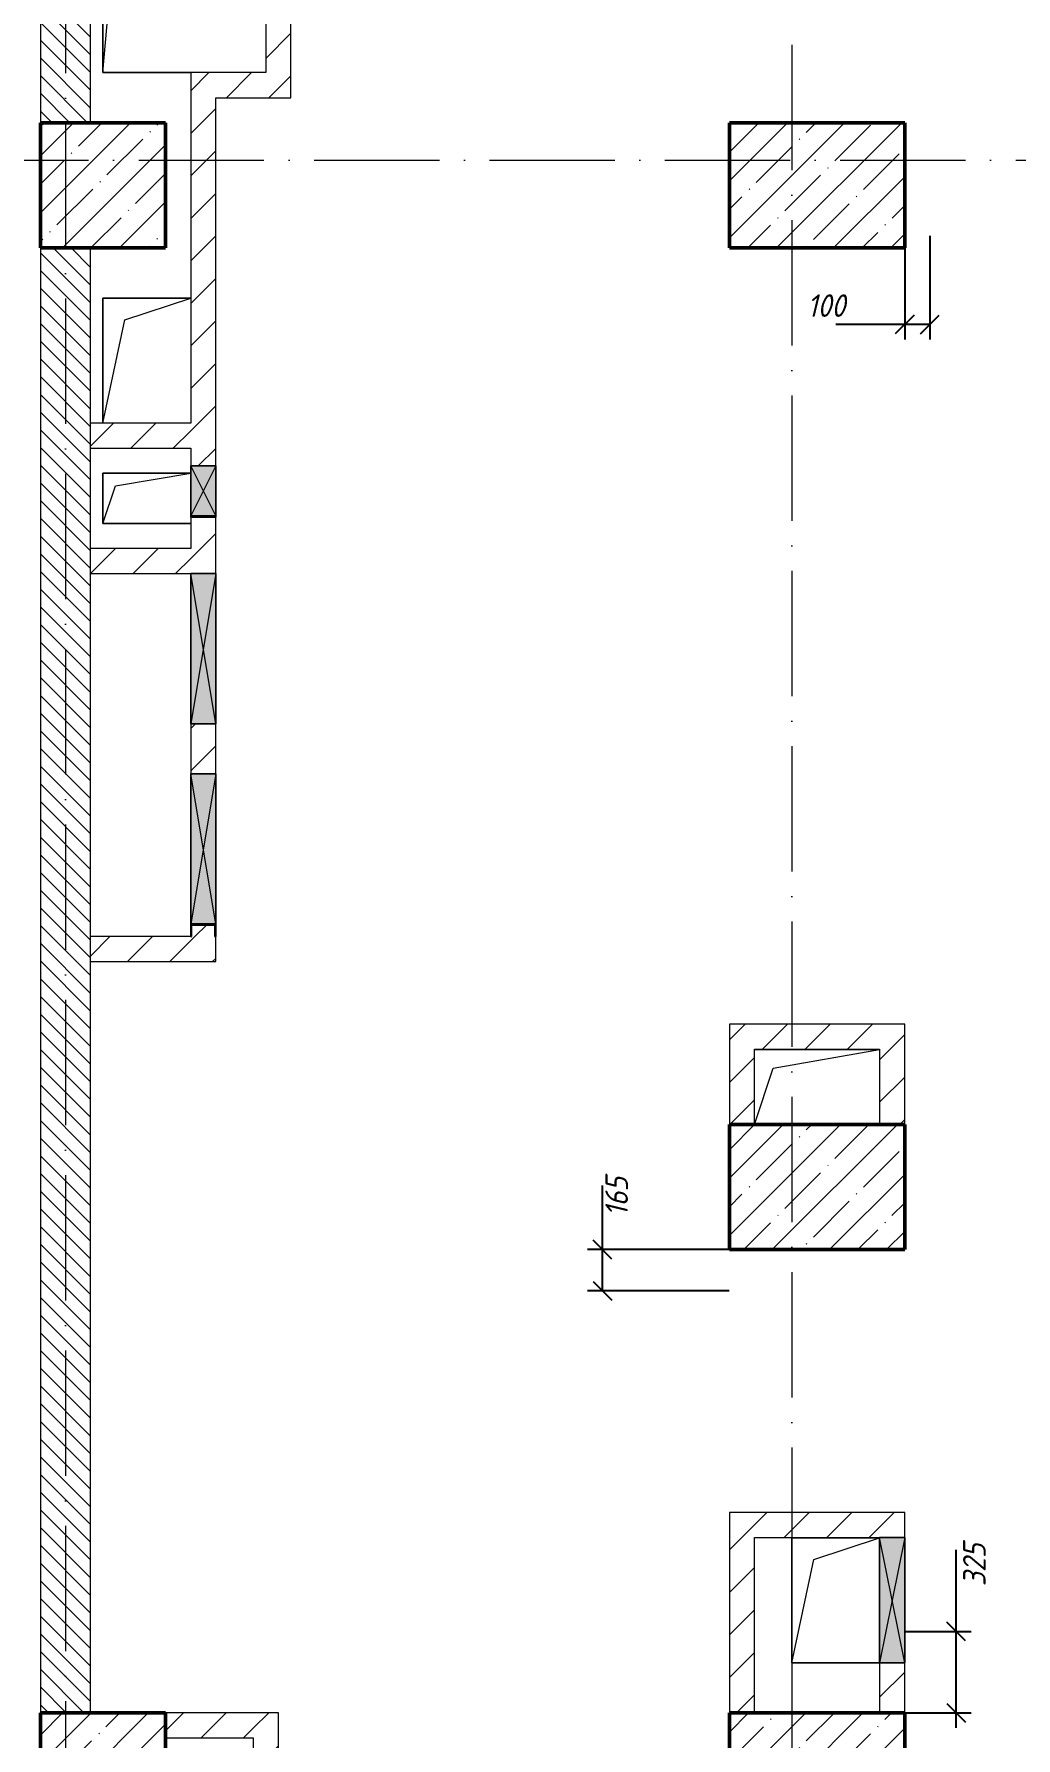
# Model space of a CAD drawing. Header units: millimetres. Extents: x -606178 to 312196, y -19338 to 632709.
# Drawn here: x -65990 to -62071, y 527525 to 534329 of the extents above; entities that cross this region are included whole.
import ezdxf

# ---------------------------------------------------------------- set-up
doc = ezdxf.new("R2010")
doc.units = ezdxf.units.MM
doc.linetypes.add('50_200_ШТРИХ_1Т_ш5_п1_п1_', pattern=[700, 500, -100, 0, -100])
for name, color, linetype, lineweight in [('A-____-____-DIMS', 7, 'Continuous', 9), ('A-DETL-GENF-OTLN', 7, 'Continuous', 9), ('A-FLOR-____-OTLN', 7, 'Continuous', 9), ('A-GENM-____-MCUT', 7, 'Continuous', 25), ('A-GENM-____-OTLN', 7, 'Continuous', 9), ('A-GENM-____-OTLN-1', 7, 'Continuous', 25), ('A-GLAZ-____-OTLN', 7, 'Continuous', 9), ('A-WALL-____-MCUT', 7, 'Continuous', 13), ('A-WALL-____-PATT-1', 7, 'Continuous', 9), ('A-WALL-FNSH-MCUT-1', 7, 'Continuous', 9), ('S-COLS-____-MCUT', 7, 'Continuous', 50), ('S-COLS-____-OTLN', 7, 'Continuous', 9), ('S-GRID-____-OTLN-1', 7, '50_200_ШТРИХ_1Т_ш5_п1_п1_', 9)]:
    doc.layers.add(name, color=color, linetype=linetype, lineweight=lineweight)
doc.styles.add('ISOCPEUR_I_7', font='isocpeui.ttf', dxfattribs={"width": 0.9, "height": 90})
doc.dimstyles.new('ISO-1_8_0_9К_СРЕДНИЙ_Кладочные_1', dxfattribs={"dimscale": 304.8, "dimtxt": 89.638306, "dimasz": 0.246063, "dimexe": 0.19685, "dimexo": 0, "dimgap": 0, "dimtad": 1, "dimdec": 3, "dimrnd": 0.001, "dimdsep": 46, "dimtxsty": 'ISOCPEUR_I_7', "dimblk1": 'OBLIQUE', "dimblk2": 'OBLIQUE', "dimsah": 1, "dimcen": 0.09, "dimdle": 0.19685, "dimazin": 0, "dimtfac": 1, "dimtdec": 4, "dimtix": 1, "dimtmove": 0, "dimatfit": 3, "dimfxl": 1, "dimtvp": 1, "dimtolj": 1, "dimtzin": 0, "dimarcsym": 2})
pattern_1 = [(135, (-140714.89, 451794.26), (-35.35534, -35.35534), [])]
pattern_2 = [(45, (-140714.89, 451794.26), (-84.85281, 84.85281), [])]

# ---------------------------------------------------------------- blocks, each defined once
blk = doc.blocks.new('BSC_Колонна _Прямоугольная - 500х500-V93-АР1_План отверстий 3 этажа в осях 1-64_Ю-ЯЯ')
at = {"layer": 'S-COLS-____-OTLN'}
h = blk.add_hatch(dxfattribs=at)
h.set_pattern_fill('FP_98', color=256, style=0, pattern_type=2)
h.set_pattern_definition([(45, (-75000, -75581.04), (-114.04925, 114.04925), []), (45, (-74885.95, -75581.04), (-114.04925, 114.04925), [201.613, -40.323, 3.353, -36.97])])
h.paths.add_polyline_path([(-250, -250), (250, -250), (250, 250), (-250, 250)], flags=0)
at = {"layer": 'S-COLS-____-MCUT'}
for p, q in [((250, 250), (-250, 250)), ((-250, 250), (-250, -250)), ((250, -250), (250, 250)), ((-250, -250), (250, -250))]:
    blk.add_line(p, q, dxfattribs=at)
blk = doc.blocks.new('BSC_Колонна _Прямоугольная - 500х700-V134-АР1_План отверстий 3 этажа в осях 1-64_Ю-ЯЯ')
at = {"layer": 'S-COLS-____-OTLN'}
h = blk.add_hatch(dxfattribs=at)
h.set_pattern_fill('FP_139', color=256, style=0, pattern_type=2)
h.set_pattern_definition([(315, (-75581.04, 77850), (114.04925, 114.04925), []), (315, (-75581.04, 77735.95), (114.04925, 114.04925), [201.613, -40.323, 3.353, -36.97])])
h.paths.add_polyline_path([(-250, 350), (-250, -350), (250, -350), (250, 350)], flags=0)
at = {"layer": 'S-COLS-____-MCUT'}
for p, q in [((250, 350), (-250, 350)), ((-250, 350), (-250, -350)), ((250, -350), (250, 350)), ((-250, -350), (250, -350))]:
    blk.add_line(p, q, dxfattribs=at)
blk = doc.blocks.new('BSC_Колонна _Прямоугольная - 500х700-V137-АР1_План отверстий 3 этажа в осях 1-64_Ю-ЯЯ')
at = {"layer": 'S-COLS-____-OTLN'}
h = blk.add_hatch(dxfattribs=at)
h.set_pattern_fill('FP_142', color=256, style=0, pattern_type=2)
h.set_pattern_definition([(315, (-77931.04, 77850), (114.04925, 114.04925), []), (315, (-77931.04, 77735.95), (114.04925, 114.04925), [201.613, -40.323, 3.353, -36.97])])
h.paths.add_polyline_path([(-250, 350), (-250, -350), (250, -350), (250, 350)], flags=0)
at = {"layer": 'S-COLS-____-MCUT'}
for p, q in [((250, 350), (-250, 350)), ((-250, 350), (-250, -350)), ((250, -350), (250, 350)), ((-250, -350), (250, -350))]:
    blk.add_line(p, q, dxfattribs=at)
blk = doc.blocks.new('BSC_Колонна _Прямоугольная - 500х700-V140-АР1_План отверстий 3 этажа в осях 1-64_Ю-ЯЯ')
at = {"layer": 'S-COLS-____-OTLN'}
h = blk.add_hatch(dxfattribs=at)
h.set_pattern_fill('FP_145', color=256, style=0, pattern_type=2)
h.set_pattern_definition([(315, (-81931.04, 77850), (114.04925, 114.04925), []), (315, (-81931.04, 77735.95), (114.04925, 114.04925), [201.613, -40.323, 3.353, -36.97])])
h.paths.add_polyline_path([(-250, 350), (-250, -350), (250, -350), (250, 350)], flags=0)
at = {"layer": 'S-COLS-____-MCUT'}
for p, q in [((250, 350), (-250, 350)), ((-250, 350), (-250, -350)), ((250, -350), (250, 350)), ((-250, -350), (250, -350))]:
    blk.add_line(p, q, dxfattribs=at)
blk = doc.blocks.new('AR_Отверстие прямоугольное _в плите_ - AR_Отверстие прямоугольное _в плите_-30552540-АР1_План отверстий 3 этажа в осях 1-64_Ю-ЯЯ')
at = {"layer": 'A-GENM-____-OTLN'}
for p, q in [((175, 250), (-175, 250)), ((-175, 250), (-175, -250)), ((-87.5, 162.5), (175, 250)), ((-175, -250), (-87.5, 162.5))]:
    blk.add_line(p, q, dxfattribs=at)
blk = doc.blocks.new('AR_Отверстие прямоугольное _в плите_ - AR_Отверстие прямоугольное _в плите_-V189-АР1_План отверстий 3 этажа в осях 1-64_Ю-ЯЯ')
at = {"layer": 'A-GENM-____-OTLN'}
for p, q in [((175, 250), (-175, 250)), ((-175, 250), (-175, -250)), ((-87.5, 162.5), (175, 250)), ((-175, -250), (-87.5, 162.5)), ((-175, -250), (175, -250))]:
    blk.add_line(p, q, dxfattribs=at)
blk = doc.blocks.new('AR_Отверстие прямоугольное _в плите_ - AR_Отверстие прямоугольное _в плите_-30552592-АР1_План отверстий 3 этажа в осях 1-64_Ю-ЯЯ')
at = {"layer": 'A-GENM-____-OTLN'}
for p, q in [((175, 100), (-175, 100)), ((-175, 100), (-175, -100)), ((-125, 50), (175, 100)), ((-175, -100), (-125, 50)), ((-175, -100), (175, -100))]:
    blk.add_line(p, q, dxfattribs=at)
blk = doc.blocks.new('AR_Отверстие прямоугольное _в плите_ - AR_Отверстие прямоугольное _в плите_-V191-АР1_План отверстий 3 этажа в осях 1-64_Ю-ЯЯ')
at = {"layer": 'A-GENM-____-OTLN'}
for p, q in [((250, 150), (-250, 150)), ((-175, 75), (250, 150)), ((-249.9, -149.7), (-175, 75))]:
    blk.add_line(p, q, dxfattribs=at)
blk = doc.blocks.new('AR_Отверстие прямоугольное _в плите_ - AR_Отверстие прямоугольное _в плите_-30552512-АР1_План отверстий 3 этажа в осях 1-64_Ю-ЯЯ')
at = {"layer": 'A-GENM-____-OTLN'}
for p, q in [((-325, 675), (-325, -675)), ((-216.7, 566.7), (325, 675)), ((-325, -675), (-216.7, 566.7)), ((-325, -675), (25, -675))]:
    blk.add_line(p, q, dxfattribs=at)
blk = doc.blocks.new('AR_Отверстие прямоугольное _в стене__БезПР - AR_Отверстие прямоугольное _в стене__БезПР-36899073-АР1_План отверстий 3 этажа в осях 1-64_Ю-ЯЯ')
at = {"layer": 'A-GLAZ-____-OTLN'}
blk.add_hatch(color=256, dxfattribs=at).paths.add_polyline_path([(250, -50), (250, 50), (-250, 50), (-250, -50)], flags=0)
at = {"layer": 'A-DETL-GENF-OTLN'}
for p, q in [((-250, -50), (-250, 50)), ((-250, 50), (250, 50)), ((250, 50), (-250, -50)), ((-250, 50), (250, -50)), ((250, 50), (-250, 50)), ((-250, 50), (-250, -50)), ((250, 50), (250, -50)), ((250, -50), (250, 50)), ((250, -50), (-250, -50)), ((-250, -50), (250, -50))]:
    blk.add_line(p, q, dxfattribs=at)
at = {"layer": 'A-GLAZ-____-OTLN'}
blk.add_line((250, 50), (-250, 50), dxfattribs=at)
blk = doc.blocks.new('AR_Отверстие прямоугольное _в стене__БезПР - AR_Отверстие прямоугольное _в стене__БезПР-V210-АР1_План отверстий 3 этажа в осях 1-64_Ю-ЯЯ')
at = {"layer": 'A-GLAZ-____-OTLN'}
blk.add_hatch(color=256, dxfattribs=at).paths.add_polyline_path([(75, 50), (70, 50), (70, -50), (75, -50)], flags=0)
at = {"layer": 'A-DETL-GENF-OTLN'}
for p, q in [((70, 50), (75, 50)), ((75, 50), (70, 46.7)), ((75, 50), (70, 50)), ((75, 50), (75, -50)), ((75, -50), (75, 50)), ((70, -46.7), (75, -50)), ((75, -50), (70, -50)), ((70, -50), (75, -50))]:
    blk.add_line(p, q, dxfattribs=at)
blk = doc.blocks.new('AR_Отверстие прямоугольное _в стене__БезПР - AR_Отверстие прямоугольное _в стене__БезПР-36899212-АР1_План отверстий 3 этажа в осях 1-64_Ю-ЯЯ')
at = {"layer": 'A-GLAZ-____-OTLN'}
blk.add_hatch(color=256, dxfattribs=at).paths.add_polyline_path([(300, 50), (-300, 50), (-300, -50), (300, -50)], flags=0)
at = {"layer": 'A-DETL-GENF-OTLN'}
for p, q in [((-300, -50), (-300, 50)), ((-300, 50), (300, 50)), ((300, 50), (-300, -50)), ((-300, 50), (300, -50)), ((300, 50), (-300, 50)), ((-300, 50), (-300, -50)), ((300, 50), (300, -50)), ((300, -50), (300, 50)), ((300, -50), (-300, -50)), ((-300, -50), (300, -50))]:
    blk.add_line(p, q, dxfattribs=at)
at = {"layer": 'A-GLAZ-____-OTLN'}
blk.add_line((300, 50), (-300, 50), dxfattribs=at)
blk = doc.blocks.new('AR_Отверстие прямоугольное _в стене_ - AR_Отверстие прямоугольное _в стене__ОВ-36936555-АР1_План отверстий 3 этажа в осях 1-64_Ю-ЯЯ')
at = {"layer": 'A-GLAZ-____-OTLN'}
blk.add_hatch(color=256, dxfattribs=at).paths.add_polyline_path([(300, -50), (300, 50), (-300, 50), (-300, -50)], flags=0)
at = {"layer": 'A-DETL-GENF-OTLN'}
for p, q in [((-300, -50), (-300, 50)), ((-300, 50), (300, 50)), ((300, 50), (-300, -50)), ((-300, 50), (300, -50)), ((300, 50), (-300, 50)), ((-300, 50), (-300, -50)), ((300, -50), (-300, -50)), ((-300, -50), (300, -50))]:
    blk.add_line(p, q, dxfattribs=at)
blk = doc.blocks.new('AR_Отверстие прямоугольное _в стене__БезПР - AR_Отверстие прямоугольное _в стене__БезПР-36428113-АР1_План отверстий 3 этажа в осях 1-64_Ю-ЯЯ')
at = {"layer": 'A-GLAZ-____-OTLN'}
blk.add_hatch(color=256, dxfattribs=at).paths.add_polyline_path([(100, 50), (-100, 50), (-100, -50), (100, -50)], flags=0)
at = {"layer": 'A-DETL-GENF-OTLN'}
for p, q in [((-100, -50), (-100, 50)), ((-100, 50), (100, 50)), ((100, 50), (-100, -50)), ((-100, 50), (100, -50)), ((100, 50), (-100, 50)), ((-100, 50), (-100, -50)), ((100, 50), (100, -50)), ((100, -50), (100, 50)), ((100, -50), (-100, -50)), ((-100, -50), (100, -50))]:
    blk.add_line(p, q, dxfattribs=at)
blk = doc.blocks.new('154_Фахверк_СКБ_Швеллер - Тип_100_3960_зеркало-36793856-АР1_План отверстий 3 этажа в осях 1-64_Ю-ЯЯ')
at = {"layer": 'A-GENM-____-MCUT'}
for p, q in [((175, 50), (125, 50)), ((125, 50), (125, -50)), ((128, 47), (175, 47)), ((128, -47), (128, 47)), ((175, 47), (175, 50)), ((125, -50), (175, -50)), ((175, -47), (128, -47)), ((175, -50), (175, -47))]:
    blk.add_line(p, q, dxfattribs=at)
blk = doc.blocks.new('_Oblique')
at = {"color": 0, "linetype": 'ByBlock', "lineweight": -2}
blk.add_line((-0.5, -0.5), (0.5, 0.5), dxfattribs=at)
blk = doc.blocks.new('*D5418')
at = {"layer": 'A-____-____-DIMS', "color": 0, "lineweight": -2, "transparency": 16777216}
for p, q in [((-62414.9, 533523.3), (-62414.9, 533110)), ((-62514.9, 533475.3), (-62514.9, 533110)), ((-62514.9, 533170), (-62789.9, 533170)), ((-62414.9, 533170), (-62574.9, 533170))]:
    blk.add_line(p, q, dxfattribs=at)
at = {"layer": 'Defpoints', "color": 0, "transparency": 16777216}
for p in [(-62414.9, 533523.3), (-62514.9, 533475.3), (-62414.9, 533170)]:
    blk.add_point(p, dxfattribs=at)
at = {"layer": 'A-____-____-DIMS', "color": 0, "lineweight": -2, "transparency": 16777216, "xscale": 75, "yscale": 75, "zscale": 75, "rotation": 180}
blk.add_blockref('_Oblique', (-62514.9, 533170), dxfattribs=at)
at = {"layer": 'A-____-____-DIMS', "color": 0, "lineweight": -2, "transparency": 16777216, "xscale": 75, "yscale": 75, "zscale": 75}
blk.add_blockref('_Oblique', (-62414.9, 533170), dxfattribs=at)
at = {"layer": 'A-____-____-DIMS', "color": 0, "transparency": 16777216, "insert": (-62903.8, 533290), "char_height": 90, "width": 368.207, "attachment_point": 1, "line_spacing_factor": 1.149209, "style": 'ISOCPEUR_I_7'}
blk.add_mtext('\\A1;100', dxfattribs=at)
blk = doc.blocks.new('*D5424')
at = {"layer": 'A-____-____-DIMS', "color": 0, "lineweight": -2, "transparency": 16777216}
for p, q in [((-63720.9, 529475.3), (-63720.9, 529731.7)), ((-63720.9, 529310.3), (-63720.9, 529535.3)), ((-63214.9, 529475.3), (-63780.9, 529475.3)), ((-63214.9, 529310.3), (-63780.9, 529310.3))]:
    blk.add_line(p, q, dxfattribs=at)
at = {"layer": 'Defpoints', "color": 0, "transparency": 16777216}
for p in [(-63214.9, 529475.3), (-63720.9, 529310.3), (-63214.9, 529310.3)]:
    blk.add_point(p, dxfattribs=at)
at = {"layer": 'A-____-____-DIMS', "color": 0, "lineweight": -2, "transparency": 16777216, "xscale": 75, "yscale": 75, "zscale": 75}
for p, rotation in [((-63720.9, 529475.3), 90), ((-63720.9, 529310.3), 270)]:
    blk.add_blockref('_Oblique', p, dxfattribs=dict(at, rotation=rotation))
at = {"layer": 'A-____-____-DIMS', "color": 0, "transparency": 16777216, "insert": (-63709.6, 529607.6), "char_height": 90, "width": 368.207, "attachment_point": 1, "rotation": 90, "line_spacing_factor": 1.149209, "style": 'ISOCPEUR_I_7'}
blk.add_mtext('\\A1;165', dxfattribs=at)
blk = doc.blocks.new('*D5426')
at = {"layer": 'A-____-____-DIMS', "color": 0, "lineweight": -2, "transparency": 16777216}
for p, q in [((-62309.1, 527950.3), (-62309.1, 528275.8)), ((-62514.9, 527950.3), (-62249.1, 527950.3)), ((-62309.1, 527565.3), (-62309.1, 527950.3)), ((-62514.9, 527625.3), (-62249.1, 527625.3))]:
    blk.add_line(p, q, dxfattribs=at)
at = {"layer": 'Defpoints', "color": 0, "transparency": 16777216}
for p in [(-62514.9, 527950.3), (-62309.1, 527950.3), (-62514.9, 527625.3)]:
    blk.add_point(p, dxfattribs=at)
at = {"layer": 'A-____-____-DIMS', "color": 0, "lineweight": -2, "transparency": 16777216, "xscale": 75, "yscale": 75, "zscale": 75}
for p, rotation in [((-62309.1, 527950.3), 90), ((-62309.1, 527625.3), 270)]:
    blk.add_blockref('_Oblique', p, dxfattribs=dict(at, rotation=rotation))
at = {"layer": 'A-____-____-DIMS', "color": 0, "transparency": 16777216, "insert": (-62281.9, 528131), "char_height": 90, "width": 409.578, "attachment_point": 1, "rotation": 90, "line_spacing_factor": 1.149209, "style": 'ISOCPEUR_I_7'}
blk.add_mtext('\\A1;325', dxfattribs=at)

msp = doc.modelspace()

# ---------------------------------------------------------------- hatches: boundary and pattern name
at = {"layer": 'A-WALL-____-PATT-1'}
h = msp.add_hatch(dxfattribs=at)
h.set_pattern_fill('FP_9', color=256, style=0, pattern_type=2)
h.set_pattern_definition(pattern_1)
h.paths.add_polyline_path([(-65764.891, 533975.3011), (-65764.891, 536975.3011), (-65964.891, 536975.3011), (-65964.891, 533975.3011)], flags=0)
h = msp.add_hatch(dxfattribs=at)
h.set_pattern_fill('FP_7', color=256, style=0, pattern_type=2)
h.set_pattern_definition(pattern_2)
h.paths.add_polyline_path([(-65064.891, 534075.3011), (-64964.891, 534075.3011), (-64964.891, 535625.3011), (-65064.891, 535625.3011), (-65064.891, 534175.3011)], flags=0)
h = msp.add_hatch(dxfattribs=at)
h.set_pattern_fill('FP_7', color=256, style=0, pattern_type=2)
h.set_pattern_definition(pattern_2)
h.paths.add_polyline_path([(-65314.891, 530725.3011), (-65267.891, 530725.3011), (-65268.1323, 530772.3011), (-65361.891, 530772.3011), (-65361.891, 530725.3011)], flags=0)
h.paths.add_polyline_path([(-65306.8265, 531375.3011), (-65264.891, 531375.3011), (-65264.891, 531575.3011), (-65364.891, 531575.3011), (-65364.891, 531375.3011), (-65309.7186, 531375.3011)], flags=0)
h.paths.add_polyline_path([(-65358.4394, 532175.3011), (-65264.891, 532175.3011), (-65264.891, 532400.3011), (-65364.891, 532400.3011), (-65364.891, 532175.3011)], flags=0)
h.paths.add_polyline_path([(-65264.891, 532605.3011), (-65264.891, 534175.3011), (-65364.891, 534175.3011), (-65364.891, 532605.3011), (-65346.5576, 532605.3011)], flags=0)
h = msp.add_hatch(dxfattribs=at)
h.set_pattern_fill('FP_7', color=256, style=0, pattern_type=2)
h.set_pattern_definition(pattern_2)
h.paths.add_polyline_path([(-65064.891, 534075.3011), (-65064.891, 534175.3011), (-65264.891, 534175.3011), (-65264.891, 534075.3011)], flags=0)
h = msp.add_hatch(dxfattribs=at)
h.set_pattern_fill('FP_9', color=256, style=0, pattern_type=2)
h.set_pattern_definition(pattern_1)
h.paths.add_polyline_path([(-65964.891, 527625.3011), (-65764.891, 527625.3011), (-65764.891, 533475.3011), (-65964.891, 533475.3011), (-65964.891, 528391.5333)], flags=0)
h = msp.add_hatch(dxfattribs=at)
h.set_pattern_fill('FP_7', color=256, style=0, pattern_type=2)
h.set_pattern_definition(pattern_2)
h.paths.add_polyline_path([(-65364.891, 532675.3011), (-65364.891, 532775.3011), (-65764.891, 532775.3011), (-65764.891, 532675.3011)], flags=0)
h = msp.add_hatch(dxfattribs=at)
h.set_pattern_fill('FP_7', color=256, style=0, pattern_type=2)
h.set_pattern_definition(pattern_2)
h.paths.add_polyline_path([(-65364.891, 532175.3011), (-65364.891, 532275.3011), (-65764.891, 532275.3011), (-65764.891, 532175.3011)], flags=0)
h = msp.add_hatch(dxfattribs=at)
h.set_pattern_fill('FP_7', color=256, style=0, pattern_type=2)
h.set_pattern_definition(pattern_2)
h.paths.add_polyline_path([(-65264.891, 530625.3011), (-65264.891, 530725.3011), (-65764.891, 530725.3011), (-65764.891, 530625.3011), (-65361.891, 530625.3011)], flags=0)
h = msp.add_hatch(dxfattribs=at)
h.set_pattern_fill('FP_7', color=256, style=0, pattern_type=2)
h.set_pattern_definition(pattern_2)
h.paths.add_polyline_path([(-62614.891, 530275.3011), (-62614.891, 530375.3011), (-63214.891, 530375.3011), (-63214.891, 530275.3011), (-62960.4883, 530275.3011)], flags=0)
h = msp.add_hatch(dxfattribs=at)
h.set_pattern_fill('FP_7', color=256, style=0, pattern_type=2)
h.set_pattern_definition(pattern_2)
h.paths.add_polyline_path([(-62515.0067, 529975.3011), (-62514.891, 529975.3011), (-62514.891, 530375.3011), (-62614.891, 530375.3011), (-62614.891, 529975.3011)], flags=0)
h = msp.add_hatch(dxfattribs=at)
h.set_pattern_fill('FP_7', color=256, style=0, pattern_type=2)
h.set_pattern_definition(pattern_2)
h.paths.add_polyline_path([(-63114.891, 529975.3011), (-63114.891, 530275.3011), (-63214.891, 530275.3011), (-63214.891, 529975.3011)], flags=0)
h = msp.add_hatch(dxfattribs=at)
h.set_pattern_fill('FP_7', color=256, style=0, pattern_type=2)
h.set_pattern_definition(pattern_2)
h.paths.add_polyline_path([(-62960.4883, 528325.3011), (-62614.891, 528325.3011), (-62614.891, 528425.3011), (-63214.891, 528425.3011), (-63214.891, 528325.3011), (-63114.891, 528325.3011)], flags=0)
h = msp.add_hatch(dxfattribs=at)
h.set_pattern_fill('FP_7', color=256, style=0, pattern_type=2)
h.set_pattern_definition(pattern_2)
h.paths.add_polyline_path([(-62614.891, 527625.3011), (-62514.891, 527625.3011), (-62514.891, 527825.3011), (-62614.891, 527825.3011)], flags=0)
h.paths.add_polyline_path([(-62514.891, 528325.3011), (-62514.891, 528425.3011), (-62614.891, 528425.3011), (-62614.891, 528325.3011)], flags=0)
h = msp.add_hatch(dxfattribs=at)
h.set_pattern_fill('FP_7', color=256, style=0, pattern_type=2)
h.set_pattern_definition(pattern_2)
h.paths.add_polyline_path([(-63114.891, 527625.3011), (-63114.891, 528325.3011), (-63214.891, 528325.3011), (-63214.891, 527625.3011)], flags=0)
h = msp.add_hatch(dxfattribs=at)
h.set_pattern_fill('FP_7', color=256, style=0, pattern_type=2)
h.set_pattern_definition(pattern_2)
h.paths.add_polyline_path([(-65114.891, 527525.3011), (-65114.891, 527625.3011), (-65464.891, 527625.3011), (-65464.891, 527525.3011)], flags=0)
h = msp.add_hatch(dxfattribs=at)
h.set_pattern_fill('FP_7', color=256, style=0, pattern_type=2)
h.set_pattern_definition(pattern_2)
h.paths.add_polyline_path([(-65014.891, 525725.3011), (-65014.891, 527625.3011), (-65114.891, 527625.3011), (-65114.891, 525725.3011)], flags=0)
at = {"layer": 'S-COLS-____-OTLN'}
h = msp.add_hatch(dxfattribs=at)
h.set_pattern_fill('FP_12', color=256, style=0, pattern_type=2)
h.set_pattern_definition([(45, (-140714.89, 451794.26), (-114.04925, 114.04925), []), (45, (-140600.84, 451794.26), (-114.04925, 114.04925), [201.612, -40.322, 3.353, -36.97])])
h.paths.add_polyline_path([(-65464.891, 533475.3011), (-65464.891, 533975.3011), (-65964.891, 533975.3011), (-65964.891, 533475.3011)], flags=0)

# ---------------------------------------------------------------- linework, layer by layer
at = {"layer": 'A-FLOR-____-OTLN'}
for p, q in [((-65714.891, 534175.3011), (-65714.891, 535525.3011)), ((-65364.891, 534175.3011), (-65714.891, 534175.3011)), ((-65714.891, 533275.3011), (-65364.891, 533275.3011)), ((-65714.891, 532775.3011), (-65714.891, 533275.3011)), ((-65714.891, 532575.3011), (-65364.891, 532575.3011)), ((-65714.891, 532375.3011), (-65714.891, 532575.3011)), ((-65364.891, 532375.3011), (-65714.891, 532375.3011)), ((-63114.891, 530274.9536), (-62614.891, 530274.9536)), ((-62964.891, 528324.9536), (-62614.891, 528324.9536)), ((-62964.891, 527824.9536), (-62964.891, 528324.9536)), ((-62614.891, 527824.9536), (-62964.891, 527824.9536))]:
    msp.add_line(p, q, dxfattribs=at)
at = {"layer": 'A-WALL-____-MCUT'}
for p, q in [((-65964.891, 536975.3011), (-65964.891, 533975.3011)), ((-65764.891, 533975.3011), (-65764.891, 536975.3011)), ((-65964.891, 533975.3011), (-65764.891, 533975.3011)), ((-65964.891, 533475.3011), (-65964.891, 527625.3011)), ((-65764.891, 533475.3011), (-65964.891, 533475.3011)), ((-65764.891, 527625.3011), (-65764.891, 533475.3011))]:
    msp.add_line(p, q, dxfattribs=at)
at = {"layer": 'A-WALL-FNSH-MCUT-1'}
for p, q in [((-64964.891, 534075.3011), (-64964.891, 535625.3011)), ((-65064.891, 535525.3011), (-65064.891, 534175.3011)), ((-65364.891, 534175.3011), (-65364.891, 532775.3011)), ((-65064.891, 534175.3011), (-65364.891, 534175.3011)), ((-65264.891, 532605.3011), (-65264.891, 534075.3011)), ((-65264.891, 534075.3011), (-64964.891, 534075.3011)), ((-65364.891, 532775.3011), (-65764.891, 532775.3011)), ((-65764.891, 532675.3011), (-65364.891, 532675.3011)), ((-65364.891, 532675.3011), (-65364.891, 532605.3011)), ((-65364.891, 532400.3011), (-65364.891, 532275.3011)), ((-65264.891, 532175.3011), (-65264.891, 532400.3011)), ((-65364.891, 532275.3011), (-65764.891, 532275.3011)), ((-65764.891, 532175.3011), (-65364.891, 532175.3011)), ((-65364.891, 531575.3011), (-65364.891, 531375.3011)), ((-65264.891, 531375.3011), (-65264.891, 531575.3011)), ((-65364.891, 530725.3011), (-65764.891, 530725.3011)), ((-65264.891, 530625.3011), (-65264.891, 530725.3011)), ((-65764.891, 530625.3011), (-65264.891, 530625.3011)), ((-62514.891, 530375.3011), (-63214.891, 530375.3011)), ((-63214.891, 530375.3011), (-63214.891, 529975.3011)), ((-62514.891, 529975.3011), (-62514.891, 530375.3011)), ((-63114.891, 530275.3011), (-62614.891, 530275.3011)), ((-63114.891, 529975.3011), (-63114.891, 530275.3011)), ((-62614.891, 530275.3011), (-62614.891, 529975.3011)), ((-62514.891, 528425.3011), (-63214.891, 528425.3011)), ((-63214.891, 528425.3011), (-63214.891, 527625.3011)), ((-62514.891, 528325.3011), (-62514.891, 528425.3011)), ((-63114.891, 528325.3011), (-62614.891, 528325.3011)), ((-63114.891, 527625.3011), (-63114.891, 528325.3011)), ((-62614.891, 527825.3011), (-62614.891, 527625.3011)), ((-62514.891, 527625.3011), (-62514.891, 527825.3011)), ((-65014.891, 527625.3011), (-65464.891, 527625.3011)), ((-65014.891, 525725.3011), (-65014.891, 527625.3011)), ((-65464.891, 527525.3011), (-65114.891, 527525.3011)), ((-65114.891, 527525.3011), (-65114.891, 525825.3011))]:
    msp.add_line(p, q, dxfattribs=at)
at = {"layer": 'S-COLS-____-MCUT'}
for p, q in [((-65464.891, 533975.3011), (-65964.891, 533975.3011)), ((-65964.891, 533975.3011), (-65964.891, 533475.3011)), ((-65464.891, 533475.3011), (-65464.891, 533975.3011)), ((-65964.891, 533475.3011), (-65464.891, 533475.3011))]:
    msp.add_line(p, q, dxfattribs=at)
at = {"layer": 'S-GRID-____-OTLN-1'}
for p, q in [((-62964.891, 542687.1106), (-62964.891, 491375.8881)), ((-65864.891, 542374.2366), (-65864.891, 491625.2377)), ((-145383.6612, 533825.3011), (-36640.4843, 533825.3011))]:
    msp.add_line(p, q, dxfattribs=at)

# ---------------------------------------------------------------- block references
at = {"layer": 'A-GENM-____-OTLN'}
for name, p in [('AR_Отверстие прямоугольное _в плите_ - AR_Отверстие прямоугольное _в плите_-30552512-АР1_План отверстий 3 этажа в осях 1-64_Ю-ЯЯ', (-65389.891, 534850.3011)), ('AR_Отверстие прямоугольное _в плите_ - AR_Отверстие прямоугольное _в плите_-30552540-АР1_План отверстий 3 этажа в осях 1-64_Ю-ЯЯ', (-65539.891, 533025.3011)), ('AR_Отверстие прямоугольное _в плите_ - AR_Отверстие прямоугольное _в плите_-30552592-АР1_План отверстий 3 этажа в осях 1-64_Ю-ЯЯ', (-65539.891, 532475.3011)), ('AR_Отверстие прямоугольное _в плите_ - AR_Отверстие прямоугольное _в плите_-V191-АР1_План отверстий 3 этажа в осях 1-64_Ю-ЯЯ', (-62864.891, 530124.9536)), ('AR_Отверстие прямоугольное _в плите_ - AR_Отверстие прямоугольное _в плите_-V189-АР1_План отверстий 3 этажа в осях 1-64_Ю-ЯЯ', (-62789.891, 528074.9536))]:
    msp.add_blockref(name, p, dxfattribs=at)
at = {"layer": 'A-GENM-____-OTLN-1', "rotation": 270}
msp.add_blockref('154_Фахверк_СКБ_Швеллер - Тип_100_3960_зеркало-36793856-АР1_План отверстий 3 этажа в осях 1-64_Ю-ЯЯ', (-65314.891, 530900.3011), dxfattribs=at)
at = {"layer": 'A-GLAZ-____-OTLN', "rotation": 270}
for name, p in [('AR_Отверстие прямоугольное _в стене__БезПР - AR_Отверстие прямоугольное _в стене__БезПР-36428113-АР1_План отверстий 3 этажа в осях 1-64_Ю-ЯЯ', (-65314.891, 532505.3011)), ('AR_Отверстие прямоугольное _в стене__БезПР - AR_Отверстие прямоугольное _в стене__БезПР-V210-АР1_План отверстий 3 этажа в осях 1-64_Ю-ЯЯ', (-65314.891, 532475.3011)), ('AR_Отверстие прямоугольное _в стене__БезПР - AR_Отверстие прямоугольное _в стене__БезПР-36899212-АР1_План отверстий 3 этажа в осях 1-64_Ю-ЯЯ', (-65314.891, 531875.3011)), ('AR_Отверстие прямоугольное _в стене_ - AR_Отверстие прямоугольное _в стене__ОВ-36936555-АР1_План отверстий 3 этажа в осях 1-64_Ю-ЯЯ', (-65314.891, 531075.3011)), ('AR_Отверстие прямоугольное _в стене__БезПР - AR_Отверстие прямоугольное _в стене__БезПР-36899073-АР1_План отверстий 3 этажа в осях 1-64_Ю-ЯЯ', (-62564.891, 528075.3011))]:
    msp.add_blockref(name, p, dxfattribs=at)
at = {"layer": 'S-COLS-____-OTLN', "rotation": 89.9999999999999}
for name, p in [('BSC_Колонна _Прямоугольная - 500х700-V140-АР1_План отверстий 3 этажа в осях 1-64_Ю-ЯЯ', (-62864.891, 533725.3011)), ('BSC_Колонна _Прямоугольная - 500х700-V137-АР1_План отверстий 3 этажа в осях 1-64_Ю-ЯЯ', (-62864.891, 529725.3011)), ('BSC_Колонна _Прямоугольная - 500х700-V134-АР1_План отверстий 3 этажа в осях 1-64_Ю-ЯЯ', (-62864.891, 527375.3011))]:
    msp.add_blockref(name, p, dxfattribs=at)
at = {"layer": 'S-COLS-____-OTLN'}
msp.add_blockref('BSC_Колонна _Прямоугольная - 500х500-V93-АР1_План отверстий 3 этажа в осях 1-64_Ю-ЯЯ', (-65714.891, 527375.3011), dxfattribs=at)

# ---------------------------------------------------------------- dimensions: what is measured, and where the dimension line sits
at = {"layer": 'A-____-____-DIMS'}
dim = msp.add_linear_dim(base=(-62414.891, 533170.0359), p1=(-62514.891, 533475.3011), p2=(-62414.891, 533523.2744), dimstyle='ISO-1_8_0_9К_СРЕДНИЙ_Кладочные_1', override={"dimpost": '<>', "dimfxl": 110.911838}, dxfattribs=at)
dim.commit()
dim.dimension.update_dxf_attribs({"geometry": '*D5418', "text_midpoint": (-62719.7407, 533170.0359), "dimtype": 160})
for base, p1, p2, override, picture, middle in [((-63720.8792, 529310.3011), (-63214.891, 529475.3011), (-63214.891, 529310.3011), {"dimpost": '<>', "dimfxl": 165}, '*D5424', (-63649.5746, 529731.7184)), ((-62309.1417, 527950.3011), (-62514.891, 527625.3011), (-62514.891, 527950.3011), {"dimpost": '<>', "dimfxl": 325}, '*D5426', (-62221.944, 528275.7816))]:
    dim = msp.add_linear_dim(base=base, p1=p1, p2=p2, angle=90, dimstyle='ISO-1_8_0_9К_СРЕДНИЙ_Кладочные_1', override=override, dxfattribs=at)
    dim.commit()
    dim.dimension.update_dxf_attribs({"geometry": picture, "text_midpoint": middle, "dimtype": 160, "text_rotation": 90})

doc.saveas('drawing.dxf')
